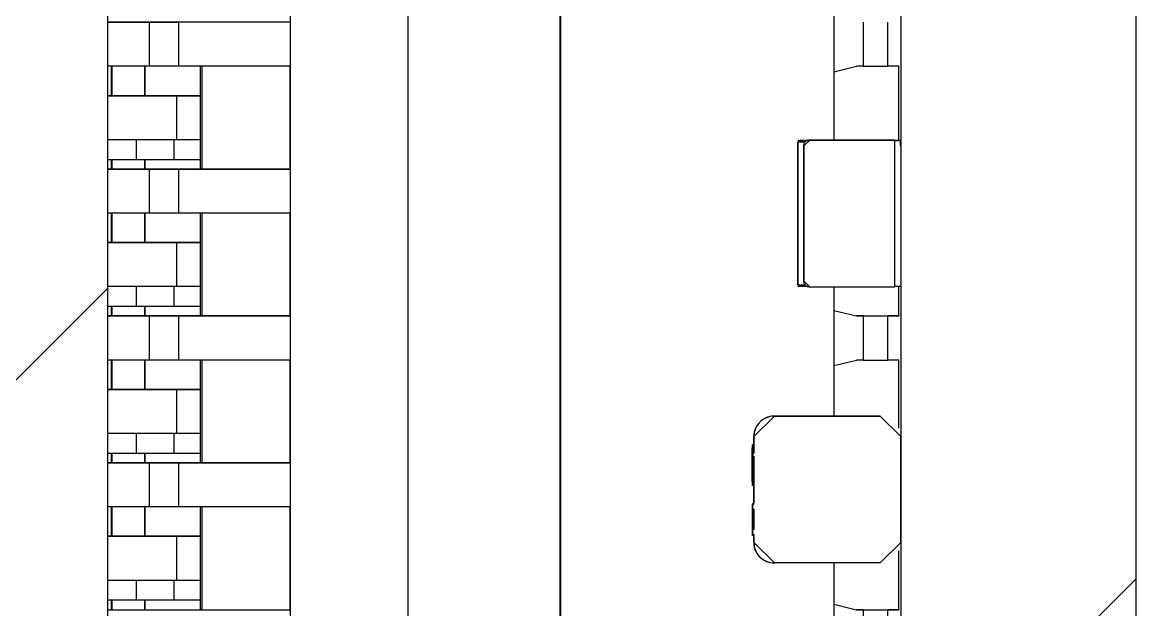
# Model space of a CAD drawing. Header units: millimetres. Extents: x 15 to 1192, y 5 to 836.
# Drawn here: x 573.669 to 577.459, y 330.398 to 332.398 of the extents above; entities that cross this region are included whole.
import ezdxf

# ---------------------------------------------------------------- set-up
doc = ezdxf.new("R2010")
doc.units = ezdxf.units.MM

msp = doc.modelspace()

# ---------------------------------------------------------------- hatches: boundary and pattern name
at = {"linetype": 'Continuous', "lineweight": 18}
h = msp.add_hatch(dxfattribs=at)
h.set_pattern_fill('ANSI31', style=0)
h.paths.add_polyline_path([(576.659, 340.82), (576.659, 318.839), (577.4587, 318.839), (577.4587, 340.82)], flags=0)
h = msp.add_hatch(dxfattribs=at)
h.set_pattern_fill('ANSI31', style=0)
edge = h.paths.add_edge_path(flags=0)
edge.add_line((573.9587, 321.6109), (573.9587, 338.1206))
edge.add_ellipse((418.4599, 339.8657), major_axis=(-2090.9818, 0), ratio=0.000836927, start_angle=94.2208639, end_angle=94.2648177, ccw=False)
edge.add_line((572.359, 338.1205), (572.359, 321.611))
edge.add_ellipse((418.4599, 319.8657), major_axis=(-2090.9818, 0), ratio=0.000836927, start_angle=265.7351823, end_angle=265.7791361, ccw=False)
h = msp.add_hatch(dxfattribs=at)
h.set_pattern_fill('ANSI31', style=0)
edge = h.paths.add_edge_path(flags=0)
edge.add_ellipse((576.349, 331.9769), major_axis=(0.02, 0), ratio=1, start_angle=90.006, end_angle=180.006)
edge.add_line((576.329, 331.9769), (576.329, 331.5169))
edge.add_ellipse((576.349, 331.5169), major_axis=(0.02, 0), ratio=1, start_angle=180.006, end_angle=270.006)
edge.add_line((576.349, 331.4969), (576.639, 331.4969))
edge.add_line((576.639, 331.4969), (576.639, 331.9969))
edge.add_line((576.639, 331.9969), (576.349, 331.9969))
h = msp.add_hatch(dxfattribs=at)
h.set_pattern_fill('ANSI31', style=0)
edge = h.paths.add_edge_path(flags=0)
edge.add_line((576.159, 330.9872), (576.159, 330.93))
edge.add_line((576.159, 330.93), (576.154, 330.93))
edge.add_line((576.154, 330.93), (576.154, 330.9193))
edge.add_line((576.154, 330.9193), (576.159, 330.9193))
edge.add_line((576.159, 330.9193), (576.159, 330.757))
edge.add_spline(control_points=[(576.159, 330.757), (576.1582, 330.757), (576.1573, 330.757), (576.1565, 330.757), (576.1557, 330.757), (576.1548, 330.757), (576.154, 330.757)], knot_values=[0, 0, 0, 0, 0.000003, 0.000003, 0.000003, 0.000005, 0.000005, 0.000005, 0.000005], weights=[1, 1, 1, 1, 1, 1, 1], degree=3, periodic=0)
edge.add_line((576.154, 330.757), (576.154, 330.7399))
edge.add_spline(control_points=[(576.154, 330.7399), (576.1548, 330.7403), (576.1557, 330.7403), (576.1565, 330.7403), (576.1569, 330.7403), (576.1573, 330.7403), (576.1577, 330.7403), (576.1582, 330.7403), (576.1586, 330.7403), (576.159, 330.7403)], knot_values=[0, 0, 0, 0, 0.000003, 0.000003, 0.000003, 0.000004, 0.000004, 0.000004, 0.000005, 0.000005, 0.000005, 0.000005], weights=[1, 1, 1, 1, 1, 1, 1, 1, 1, 1], degree=3, periodic=0)
edge.add_line((576.159, 330.7403), (576.159, 330.671))
edge.add_spline(control_points=[(576.159, 330.671), (576.1586, 330.6706), (576.1582, 330.6706), (576.1577, 330.6706), (576.1571, 330.6706), (576.1565, 330.6706), (576.1559, 330.6706), (576.1552, 330.6706), (576.1546, 330.6706), (576.154, 330.6706)], knot_values=[0, 0, 0, 0, 0.000001, 0.000001, 0.000001, 0.000003, 0.000003, 0.000003, 0.000005, 0.000005, 0.000005, 0.000005], weights=[1, 1, 1, 1, 1, 1, 1, 1, 1, 1], degree=3, periodic=0)
edge.add_line((576.154, 330.6706), (576.154, 330.6538))
edge.add_spline(control_points=[(576.154, 330.6538), (576.1548, 330.6539), (576.1557, 330.6539), (576.1565, 330.6539), (576.1573, 330.6539), (576.1582, 330.6539), (576.159, 330.6538)], knot_values=[0, 0, 0, 0, 0.000003, 0.000003, 0.000003, 0.000005, 0.000005, 0.000005, 0.000005], weights=[1, 1, 1, 1, 1, 1, 1], degree=3, periodic=0)
edge.add_line((576.159, 330.6538), (576.159, 330.6272))
edge.add_ellipse((576.229, 330.6272), major_axis=(0.07, 0), ratio=1, start_angle=180.009, end_angle=270.009)
edge.add_line((576.229, 330.5572), (576.589, 330.5572))
edge.add_ellipse((576.589, 330.6272), major_axis=(0.07, 0), ratio=1, start_angle=270.009, end_angle=360)
edge.add_line((576.659, 330.6272), (576.659, 330.9872))
edge.add_ellipse((576.589, 330.9872), major_axis=(-0.07, 0), ratio=1, start_angle=180.009, end_angle=270.009)
edge.add_line((576.589, 331.0572), (576.229, 331.0572))
edge.add_ellipse((576.229, 330.9872), major_axis=(-0.07, 0), ratio=1, start_angle=270.009, end_angle=360)

# ---------------------------------------------------------------- linework, layer by layer
at = {"color": 7, "linetype": 'Continuous', "lineweight": 25}
for p, q in [((577.4587, 340.82), (577.4587, 318.839)), ((573.9587, 338.1206), (573.9587, 321.6109)), ((574.5807, 334.778), (574.5807, 320.323)), ((574.9807, 334.778), (574.9807, 320.323)), ((575.5003, 320.323), (575.5003, 334.778)), ((575.5007, 334.778), (575.5007, 320.323)), ((576.659, 334.1012), (576.659, 318.839)), ((576.4307, 334.0117), (576.4307, 331.9969)), ((574.101, 332.398), (573.9587, 332.398)), ((573.9587, 332.398), (574.2004, 332.398)), ((574.2005, 332.398), (574.1006, 332.398)), ((574.1006, 332.398), (574.101, 332.398)), ((574.101, 332.398), (574.101, 332.248)), ((574.5805, 332.398), (574.2005, 332.398)), ((574.2005, 332.398), (574.2005, 332.248)), ((574.5805, 332.398), (574.5804, 332.398)), ((574.5805, 332.398), (574.5805, 332.248)), ((576.5312, 332.398), (576.5312, 332.248)), ((576.6138, 332.398), (576.6138, 332.248)), ((574.101, 332.248), (573.9587, 332.248)), ((573.9718, 332.248), (573.9718, 332.148)), ((573.9753, 332.148), (573.9753, 332.248)), ((574.0854, 332.248), (574.0854, 332.148)), ((574.0856, 332.248), (574.0856, 332.148)), ((574.2005, 332.248), (574.1006, 332.248)), ((574.5805, 332.248), (574.2005, 332.248)), ((574.2742, 332.248), (574.2742, 332.148)), ((574.2803, 332.248), (574.2803, 331.898)), ((574.5803, 331.898), (574.5803, 332.248)), ((576.4307, 332.2294), (576.5085, 332.248)), ((576.5312, 332.248), (576.5085, 332.248)), ((576.5312, 332.248), (576.6138, 332.248)), ((576.6526, 332.248), (576.6138, 332.248)), ((576.6526, 331.9959), (576.6526, 332.248)), ((574.1943, 332.148), (573.9587, 332.148)), ((573.9587, 332.148), (574.0937, 332.148)), ((574.0937, 332.148), (574.0941, 332.148)), ((574.0941, 332.148), (574.1942, 332.148)), ((574.1942, 332.148), (574.2742, 332.148)), ((574.1943, 332.148), (574.1943, 331.998)), ((574.2743, 332.148), (574.1943, 332.148)), ((574.2742, 332.148), (574.2743, 332.148)), ((574.2743, 332.148), (574.2743, 331.998)), ((574.1943, 331.998), (573.9587, 331.998)), ((574.0562, 331.998), (574.0562, 331.93)), ((574.1862, 331.93), (574.1862, 331.998)), ((574.2743, 331.998), (574.1943, 331.998)), ((574.2742, 331.998), (574.2742, 331.898)), ((576.3087, 331.9899), (576.3085, 331.9899)), ((576.3085, 331.9899), (576.3085, 331.5039)), ((576.3087, 331.5039), (576.3087, 331.9899)), ((576.3335, 331.9899), (576.3087, 331.9899)), ((576.3145, 331.9959), (576.3147, 331.9959)), ((576.3285, 331.9959), (576.3145, 331.9959)), ((576.3147, 331.9959), (576.3424, 331.9959)), ((576.3423, 331.9959), (576.3285, 331.9959)), ((576.329, 331.9769), (576.3287, 331.9769)), ((576.3287, 331.9769), (576.3287, 331.5169)), ((576.329, 331.9769), (576.349, 331.9969)), ((576.329, 331.5169), (576.329, 331.9769)), ((576.3424, 331.9959), (576.3423, 331.9959)), ((576.3485, 331.9969), (576.349, 331.9969)), ((576.3485, 331.9969), (576.6385, 331.9969)), ((576.639, 331.9969), (576.349, 331.9969)), ((576.639, 331.9969), (576.6385, 331.9969)), ((576.6387, 331.9959), (576.6587, 331.9959)), ((576.6584, 331.9959), (576.6388, 331.9959)), ((576.639, 331.4969), (576.639, 331.9969)), ((574.0562, 331.93), (573.9587, 331.93)), ((573.9718, 331.93), (573.9718, 331.898)), ((573.9753, 331.898), (573.9753, 331.93)), ((574.1862, 331.93), (574.0562, 331.93)), ((574.0854, 331.93), (574.0854, 331.898)), ((574.0856, 331.93), (574.0856, 331.898)), ((574.2742, 331.93), (574.1862, 331.93)), ((574.101, 331.898), (573.9587, 331.898)), ((573.9587, 331.898), (574.2004, 331.898)), ((574.2005, 331.898), (574.1006, 331.898)), ((574.1006, 331.898), (574.101, 331.898)), ((574.101, 331.898), (574.101, 331.748)), ((574.2004, 331.898), (574.5804, 331.898)), ((574.5805, 331.898), (574.2005, 331.898)), ((574.2005, 331.898), (574.2005, 331.748)), ((574.5805, 331.898), (574.5804, 331.898)), ((574.5805, 331.898), (574.5805, 331.748)), ((574.101, 331.748), (573.9587, 331.748)), ((573.9718, 331.748), (573.9718, 331.648)), ((573.9753, 331.648), (573.9753, 331.748)), ((574.0854, 331.748), (574.0854, 331.648)), ((574.0856, 331.748), (574.0856, 331.648)), ((574.2005, 331.748), (574.1006, 331.748)), ((574.5805, 331.748), (574.2005, 331.748)), ((574.2742, 331.748), (574.2742, 331.648)), ((574.2803, 331.748), (574.2803, 331.398)), ((574.5803, 331.398), (574.5803, 331.748)), ((574.1943, 331.648), (573.9587, 331.648)), ((573.9587, 331.648), (574.0937, 331.648)), ((574.0937, 331.648), (574.0941, 331.648)), ((574.0941, 331.648), (574.1942, 331.648)), ((574.1942, 331.648), (574.2742, 331.648)), ((574.1943, 331.648), (574.1943, 331.498)), ((574.2743, 331.648), (574.1943, 331.648)), ((574.2742, 331.648), (574.2743, 331.648)), ((574.2743, 331.648), (574.2743, 331.498)), ((574.1943, 331.498), (573.9587, 331.498)), ((574.0562, 331.498), (574.0562, 331.43)), ((574.1862, 331.43), (574.1862, 331.498)), ((574.2743, 331.498), (574.1943, 331.498)), ((574.2742, 331.498), (574.2742, 331.398)), ((576.3085, 331.5039), (576.3087, 331.5039)), ((576.3087, 331.5039), (576.3335, 331.5039)), ((576.3147, 331.4979), (576.3145, 331.4979)), ((576.3424, 331.4979), (576.3147, 331.4979)), ((576.3287, 331.5169), (576.329, 331.5169)), ((576.349, 331.4969), (576.329, 331.5169)), ((576.349, 331.4969), (576.3485, 331.4969)), ((576.349, 331.4969), (576.639, 331.4969)), ((576.4307, 331.4969), (576.4307, 331.0572)), ((576.6587, 331.4979), (576.6387, 331.4979)), ((576.6526, 331.398), (576.6526, 331.4979)), ((574.0562, 331.43), (573.9587, 331.43)), ((573.9718, 331.43), (573.9718, 331.398)), ((573.9753, 331.398), (573.9753, 331.43)), ((574.1862, 331.43), (574.0562, 331.43)), ((574.0854, 331.43), (574.0854, 331.398)), ((574.0856, 331.43), (574.0856, 331.398)), ((574.2742, 331.43), (574.1862, 331.43)), ((576.4307, 331.4165), (576.5085, 331.398)), ((574.101, 331.398), (573.9587, 331.398)), ((573.9587, 331.398), (574.2004, 331.398)), ((574.2005, 331.398), (574.1006, 331.398)), ((574.1006, 331.398), (574.101, 331.398)), ((574.101, 331.398), (574.101, 331.248)), ((574.2004, 331.398), (574.5804, 331.398)), ((574.5805, 331.398), (574.2005, 331.398)), ((574.2005, 331.398), (574.2005, 331.248)), ((574.5805, 331.398), (574.5804, 331.398)), ((574.5805, 331.398), (574.5805, 331.248)), ((576.5312, 331.398), (576.5085, 331.398)), ((576.5085, 331.398), (576.5858, 331.398)), ((576.5312, 331.398), (576.5312, 331.248)), ((576.5312, 331.398), (576.6138, 331.398)), ((576.5858, 331.398), (576.6343, 331.398)), ((576.6543, 331.398), (576.6138, 331.398)), ((576.6138, 331.398), (576.6138, 331.248)), ((576.6343, 331.398), (576.6526, 331.398)), ((574.101, 331.248), (573.9587, 331.248)), ((573.9718, 331.248), (573.9718, 331.148)), ((573.9753, 331.148), (573.9753, 331.248)), ((574.0854, 331.248), (574.0854, 331.148)), ((574.0856, 331.248), (574.0856, 331.148)), ((574.2005, 331.248), (574.1006, 331.248)), ((574.5805, 331.248), (574.2005, 331.248)), ((574.2742, 331.248), (574.2742, 331.148)), ((574.2803, 331.248), (574.2803, 330.898)), ((574.5803, 330.898), (574.5803, 331.248)), ((576.4307, 331.2294), (576.5085, 331.248)), ((576.5312, 331.248), (576.5085, 331.248)), ((576.5312, 331.248), (576.6138, 331.248)), ((576.6526, 331.248), (576.6138, 331.248)), ((576.6526, 331.0164), (576.6526, 331.248)), ((574.1943, 331.148), (573.9587, 331.148)), ((573.9587, 331.148), (574.0937, 331.148)), ((574.0937, 331.148), (574.0941, 331.148)), ((574.0941, 331.148), (574.1942, 331.148)), ((574.1942, 331.148), (574.2742, 331.148)), ((574.1943, 331.148), (574.1943, 330.998)), ((574.2743, 331.148), (574.1943, 331.148)), ((574.2742, 331.148), (574.2743, 331.148)), ((574.2743, 331.148), (574.2743, 330.998)), ((576.159, 330.9873), (576.229, 331.0572)), ((576.229, 331.0572), (576.2287, 331.0572)), ((576.5887, 331.0572), (576.2287, 331.0572)), ((576.229, 331.0572), (576.589, 331.0572)), ((576.5887, 331.0572), (576.5885, 331.0572)), ((576.589, 331.0572), (576.5887, 331.0572)), ((576.589, 331.0572), (576.659, 330.9872)), ((574.1943, 330.998), (573.9587, 330.998)), ((574.0562, 330.998), (574.0562, 330.93)), ((574.1862, 330.93), (574.1862, 330.998)), ((574.2743, 330.998), (574.1943, 330.998)), ((574.2742, 330.998), (574.2742, 330.898)), ((576.1538, 330.9589), (576.1538, 330.9589)), ((576.1538, 330.9589), (576.1588, 330.9589)), ((576.1588, 330.9589), (576.1538, 330.9589)), ((576.1538, 330.9586), (576.1538, 330.9307)), ((576.1587, 330.9872), (576.1585, 330.9872)), ((576.1585, 330.9872), (576.1585, 330.9589)), ((576.1587, 330.9872), (576.1587, 330.9589)), ((576.159, 330.9872), (576.1587, 330.9872)), ((576.1587, 330.9872), (576.1587, 330.9589)), ((576.1588, 330.9589), (576.1588, 330.9589)), ((576.1588, 330.9586), (576.1588, 330.9307)), ((576.159, 330.93), (576.159, 330.9872)), ((576.659, 330.6272), (576.659, 330.9872)), ((574.0562, 330.93), (573.9587, 330.93)), ((573.9718, 330.93), (573.9718, 330.898)), ((573.9753, 330.898), (573.9753, 330.93)), ((574.1862, 330.93), (574.0562, 330.93)), ((574.0854, 330.93), (574.0854, 330.898)), ((574.0856, 330.93), (574.0856, 330.898)), ((574.2742, 330.93), (574.1862, 330.93)), ((576.1539, 330.9322), (576.1538, 330.9322)), ((576.1538, 330.9262), (576.1538, 330.9114)), ((576.1539, 330.9322), (576.1589, 330.9322)), ((576.1539, 330.9322), (576.1539, 330.9322)), ((576.154, 330.9193), (576.154, 330.93)), ((576.154, 330.93), (576.159, 330.93)), ((576.159, 330.93), (576.154, 330.93)), ((576.154, 330.93), (576.154, 330.93)), ((576.154, 330.9193), (576.154, 330.93)), ((576.159, 330.9193), (576.154, 330.9193)), ((576.154, 330.9193), (576.154, 330.9193)), ((576.159, 330.93), (576.159, 330.93)), ((576.159, 330.757), (576.159, 330.9193)), ((574.101, 330.898), (573.9587, 330.898)), ((573.9587, 330.898), (574.2004, 330.898)), ((574.2005, 330.898), (574.1006, 330.898)), ((574.1006, 330.898), (574.101, 330.898)), ((574.101, 330.898), (574.101, 330.748)), ((574.2004, 330.898), (574.5804, 330.898)), ((574.5805, 330.898), (574.2005, 330.898)), ((574.2005, 330.898), (574.2005, 330.748)), ((574.5805, 330.898), (574.5804, 330.898)), ((574.5805, 330.898), (574.5805, 330.748)), ((576.1538, 330.9114), (576.1538, 330.9114)), ((576.1539, 330.9114), (576.1538, 330.9114)), ((576.1539, 330.8967), (576.1538, 330.8967)), ((576.1539, 330.8816), (576.1538, 330.8816)), ((576.1538, 330.8793), (576.1538, 330.8253)), ((576.1539, 330.8793), (576.1538, 330.8793)), ((576.1539, 330.8777), (576.1539, 330.9095)), ((576.1539, 330.8777), (576.1539, 330.9095)), ((576.1539, 330.9093), (576.1539, 330.8777)), ((576.1539, 330.8457), (576.1539, 330.8777)), ((576.1539, 330.8777), (576.1539, 330.8459)), ((576.1539, 330.8457), (576.1539, 330.8777)), ((576.154, 330.9093), (576.154, 330.8777)), ((576.154, 330.8777), (576.154, 330.8459)), ((576.159, 330.8777), (576.154, 330.8777)), ((576.1589, 330.9095), (576.1589, 330.8777)), ((576.1589, 330.9095), (576.1589, 330.8777)), ((576.1589, 330.8777), (576.1589, 330.8457)), ((576.1589, 330.8777), (576.1589, 330.8457)), ((576.1538, 330.8376), (576.1538, 330.8655)), ((576.1538, 330.8488), (576.1538, 330.821)), ((576.1538, 330.8253), (576.1538, 330.8376)), ((576.1538, 330.8376), (576.1538, 330.8376)), ((576.1538, 330.8376), (576.1538, 330.8376)), ((576.1538, 330.8253), (576.1538, 330.8253)), ((576.1538, 330.8207), (576.1538, 330.8207)), ((576.1588, 330.8207), (576.1538, 330.8207)), ((576.1589, 330.8232), (576.1539, 330.8232)), ((576.1539, 330.8232), (576.1539, 330.8232)), ((576.1585, 330.8207), (576.1585, 330.7599)), ((576.1587, 330.8207), (576.1587, 330.7599)), ((576.1587, 330.8207), (576.1587, 330.7599)), ((574.101, 330.748), (573.9587, 330.748)), ((573.9718, 330.748), (573.9718, 330.648)), ((573.9753, 330.648), (573.9753, 330.748)), ((574.0854, 330.748), (574.0854, 330.648)), ((574.0856, 330.748), (574.0856, 330.648)), ((574.2005, 330.748), (574.1006, 330.748)), ((574.5805, 330.748), (574.2005, 330.748)), ((574.2742, 330.748), (574.2742, 330.648)), ((574.2803, 330.748), (574.2803, 330.398)), ((574.5803, 330.398), (574.5803, 330.748)), ((576.1538, 330.7456), (576.1538, 330.7577)), ((576.1538, 330.7577), (576.1538, 330.7577)), ((576.1538, 330.7577), (576.1538, 330.7428)), ((576.1539, 330.7577), (576.1538, 330.7577)), ((576.1538, 330.7456), (576.1538, 330.7456)), ((576.1539, 330.7599), (576.1589, 330.7599)), ((576.1539, 330.7577), (576.1539, 330.7217)), ((576.1539, 330.7217), (576.1539, 330.7577)), ((576.1539, 330.7577), (576.1539, 330.7577)), ((576.1589, 330.7577), (576.1539, 330.7577)), ((576.1589, 330.7577), (576.1539, 330.7577)), ((576.1539, 330.7054), (576.1539, 330.7372)), ((576.1539, 330.737), (576.1539, 330.7054)), ((576.154, 330.7399), (576.154, 330.757)), ((576.154, 330.7403), (576.159, 330.7403)), ((576.154, 330.7372), (576.154, 330.74)), ((576.154, 330.7372), (576.159, 330.7372)), ((576.154, 330.7054), (576.154, 330.7372)), ((576.1589, 330.7577), (576.1589, 330.757)), ((576.1589, 330.7577), (576.1589, 330.7577)), ((576.159, 330.74), (576.159, 330.7372)), ((576.159, 330.671), (576.159, 330.7399)), ((576.159, 330.7372), (576.159, 330.7054)), ((576.1539, 330.7217), (576.154, 330.7217)), ((576.1539, 330.7105), (576.1539, 330.7217)), ((576.1539, 330.7217), (576.1539, 330.7217)), ((576.1539, 330.7105), (576.154, 330.7105)), ((576.1539, 330.6696), (576.1539, 330.7105)), ((576.154, 330.7105), (576.1539, 330.6696)), ((576.1539, 330.653), (576.1539, 330.7105)), ((576.1539, 330.7105), (576.1539, 330.7105)), ((576.154, 330.707), (576.1539, 330.653)), ((576.1539, 330.7054), (576.1539, 330.6736)), ((576.1539, 330.6734), (576.1539, 330.7054)), ((576.154, 330.7217), (576.154, 330.707)), ((576.154, 330.6734), (576.154, 330.7054)), ((576.159, 330.7054), (576.154, 330.7054)), ((576.159, 330.7054), (576.159, 330.6734)), ((576.1539, 330.6803), (576.1538, 330.6803)), ((576.1538, 330.672), (576.1538, 330.6571)), ((576.1538, 330.6663), (576.1538, 330.672)), ((576.1538, 330.6672), (576.1538, 330.6672)), ((576.1588, 330.6508), (576.1538, 330.6508)), ((576.1539, 330.653), (576.1539, 330.653)), ((576.1589, 330.653), (576.1539, 330.653)), ((576.1589, 330.6509), (576.1539, 330.6509)), ((576.154, 330.6708), (576.154, 330.6734)), ((576.159, 330.6734), (576.154, 330.6734)), ((576.154, 330.6538), (576.154, 330.671)), ((576.1585, 330.6508), (576.1585, 330.6272)), ((576.1587, 330.6508), (576.1587, 330.6272)), ((576.1587, 330.6508), (576.1587, 330.6272)), ((576.1589, 330.6538), (576.1589, 330.653)), ((576.159, 330.6734), (576.159, 330.6708)), ((576.159, 330.6272), (576.159, 330.6538)), ((574.1943, 330.648), (573.9587, 330.648)), ((573.9587, 330.648), (574.0937, 330.648)), ((574.0937, 330.648), (574.0941, 330.648)), ((574.0941, 330.648), (574.1942, 330.648)), ((574.1942, 330.648), (574.2742, 330.648)), ((574.1943, 330.648), (574.1943, 330.498)), ((574.2743, 330.648), (574.1943, 330.648)), ((574.2742, 330.648), (574.2743, 330.648)), ((574.2743, 330.648), (574.2743, 330.498)), ((576.1587, 330.6272), (576.1585, 330.6272)), ((576.159, 330.6272), (576.1587, 330.6272)), ((576.229, 330.5572), (576.159, 330.6272)), ((576.659, 330.6272), (576.589, 330.5572)), ((576.6526, 330.398), (576.6526, 330.5981)), ((576.229, 330.5572), (576.2287, 330.5572)), ((576.589, 330.5572), (576.229, 330.5572)), ((576.4307, 330.5572), (576.4307, 329.0721)), ((574.1943, 330.498), (573.9587, 330.498)), ((574.0562, 330.498), (574.0562, 330.43)), ((574.1862, 330.43), (574.1862, 330.498)), ((574.2743, 330.498), (574.1943, 330.498)), ((574.2742, 330.498), (574.2742, 330.398)), ((574.0562, 330.43), (573.9587, 330.43)), ((573.9718, 330.43), (573.9718, 330.398)), ((573.9753, 330.398), (573.9753, 330.43)), ((574.1862, 330.43), (574.0562, 330.43)), ((574.0854, 330.43), (574.0854, 330.398)), ((574.0856, 330.43), (574.0856, 330.398)), ((574.2742, 330.43), (574.1862, 330.43)), ((573.9587, 330.398), (574.2004, 330.398)), ((574.2004, 330.398), (574.5804, 330.398)), ((574.5805, 330.398), (574.5804, 330.398)), ((576.4307, 330.4165), (576.5085, 330.398)), ((576.5312, 330.398), (576.5085, 330.398)), ((576.5085, 330.398), (576.5858, 330.398)), ((576.5312, 330.398), (576.5312, 330.248)), ((576.5312, 330.398), (576.6138, 330.398)), ((576.5858, 330.398), (576.6343, 330.398)), ((576.6543, 330.398), (576.6138, 330.398)), ((576.6138, 330.398), (576.6138, 330.248)), ((576.6343, 330.398), (576.6526, 330.398))]:
    msp.add_line(p, q, dxfattribs=at)
at = {"color": 7, "linetype": 'Continuous', "lineweight": 25, "flags": 128}
msp.add_lwpolyline([(576.159, 330.6706), (576.1577, 330.6706), (576.1559, 330.6706), (576.154, 330.6706)], dxfattribs=at)
at = {"color": 7, "linetype": 'Continuous', "lineweight": 25}
for centre, radius, start, end in [((576.3145, 331.9899), 0.006, 90, 180), ((576.3145, 331.9899), 0.006, 90, 180), ((576.3147, 331.9899), 0.006, 90, 180), ((576.3485, 331.9769), 0.02, 90, 108.1949), ((576.3145, 331.5039), 0.006, 180, 270), ((576.3145, 331.5039), 0.006, 180, 270), ((576.3147, 331.5039), 0.006, 180, 270), ((576.3485, 331.5169), 0.02, 251.8051, 270), ((576.2287, 330.9872), 0.07, 90, 180), ((576.2287, 330.9872), 0.07, 90, 180), ((576.2285, 330.9872), 0.07, 90, 153.435), ((576.2285, 330.9872), 0.07, 166.8739, 180), ((576.2285, 330.9872), 0.07, 153.435, 166.8739), ((576.2285, 330.6272), 0.07, 180, 197.8768), ((576.2287, 330.6272), 0.07, 180, 270), ((576.2287, 330.6272), 0.07, 180, 270), ((576.2285, 330.6272), 0.07, 197.8768, 206.565), ((576.2285, 330.6272), 0.07, 206.565, 222.9379), ((576.2285, 330.6272), 0.07, 222.9379, 270)]:
    msp.add_arc(centre, radius, start, end, dxfattribs=at)
for points, knots in [([(576.3287, 331.9769), (576.329, 331.9796), (576.3295, 331.9844), (576.3322, 331.9882), (576.3335, 331.9899)], [0, 0, 0, 0, 0.559183, 1, 1, 1, 1]), ([(576.3424, 331.9959), (576.3423, 331.9959), (576.3421, 331.9958), (576.3398, 331.9949), (576.3367, 331.9932), (576.3346, 331.991), (576.3335, 331.9899)], [0, 0, 0, 0, 0.279444, 0.559078, 0.779696, 1, 1, 1, 1]), ([(576.6584, 331.9759), (576.6584, 331.9773), (576.6584, 331.9801), (576.6584, 331.9854), (576.6584, 331.9909), (576.6584, 331.9951), (576.6584, 331.9956), (576.6584, 331.9959)], [0, 0, 0, 0, 0.123451, 0.244498, 0.498338, 0.724178, 1, 1, 1, 1]), ([(576.3335, 331.5039), (576.332, 331.5061), (576.3292, 331.51), (576.3289, 331.5148), (576.3287, 331.5169)], [0, 0, 0, 0, 0.558667, 1, 1, 1, 1]), ([(576.3335, 331.5039), (576.3348, 331.5026), (576.3376, 331.4999), (576.3416, 331.4982), (576.3421, 331.498), (576.3424, 331.4979)], [0, 0, 0, 0, 0.278932, 0.559636, 1, 1, 1, 1]), ([(576.1537, 330.8898), (576.1537, 330.8974), (576.1537, 330.9118), (576.1537, 330.936), (576.1538, 330.9502), (576.1538, 330.9589)], [0, 0, 0, 0, 0.3017695, 0.5731965, 1, 1, 1, 1]), ([(576.1538, 330.9322), (576.1538, 330.9318), (576.1538, 330.9312), (576.1538, 330.9277), (576.1538, 330.9262)], [0, 0, 0, 0, 0.5891736, 1, 1, 1, 1]), ([(576.1538, 330.9219), (576.1538, 330.9236), (576.1538, 330.927), (576.1538, 330.9312), (576.1538, 330.9318), (576.1538, 330.9322)], [0, 0, 0, 0, 0.2580141, 0.5317067, 1, 1, 1, 1]), ([(576.1538, 330.9307), (576.1538, 330.9236), (576.1538, 330.9105), (576.1538, 330.8963), (576.1538, 330.8898)], [0, 0, 0, 0, 0.540571, 1, 1, 1, 1]), ([(576.1538, 330.8967), (576.1538, 330.9021), (576.1538, 330.9114), (576.1538, 330.9188), (576.1538, 330.9219)], [0, 0, 0, 0, 0.5789088, 1, 1, 1, 1]), ([(576.1538, 330.917), (576.1538, 330.918), (576.1538, 330.9197), (576.1538, 330.9199), (576.1538, 330.9201)], [0, 0, 0, 0, 0.557875, 1, 1, 1, 1]), ([(576.1538, 330.9201), (576.1538, 330.9198), (576.1538, 330.9192), (576.1538, 330.9154), (576.1538, 330.9137)], [0, 0, 0, 0, 0.558352, 1, 1, 1, 1]), ([(576.1538, 330.9114), (576.1538, 330.9125), (576.1538, 330.9147), (576.1538, 330.9162), (576.1538, 330.917)], [0, 0, 0, 0, 0.489547, 1, 1, 1, 1]), ([(576.1539, 330.8777), (576.1539, 330.8858), (576.1539, 330.9), (576.1539, 330.9163), (576.1539, 330.9249), (576.1539, 330.9292), (576.1539, 330.9318), (576.1539, 330.932), (576.1539, 330.9322)], [0, 0, 0, 0, 0.338871, 0.587953, 0.690412, 0.788303, 0.889184, 1, 1, 1, 1]), ([(576.1539, 330.9322), (576.1539, 330.932), (576.154, 330.9318), (576.154, 330.9292), (576.154, 330.9248), (576.154, 330.916), (576.154, 330.8998), (576.154, 330.8858), (576.154, 330.8777)], [0, 0, 0, 0, 0.112364, 0.214357, 0.313189, 0.416732, 0.666215, 1, 1, 1, 1]), ([(576.1539, 330.9322), (576.1539, 330.932), (576.1539, 330.9318), (576.1539, 330.9292), (576.1539, 330.9248), (576.1539, 330.916), (576.1539, 330.8998), (576.1539, 330.8858), (576.1539, 330.8777)], [0, 0, 0, 0, 0.1123644, 0.2143572, 0.3131886, 0.4167315, 0.6662155, 1, 1, 1, 1]), ([(576.1539, 330.9206), (576.1539, 330.9203), (576.1539, 330.9199), (576.154, 330.9175), (576.154, 330.914), (576.154, 330.9109), (576.154, 330.9093)], [0, 0, 0, 0, 0.254829, 0.49308, 0.735001, 1, 1, 1, 1]), ([(576.1539, 330.9095), (576.1539, 330.9111), (576.1539, 330.9141), (576.1539, 330.9176), (576.1539, 330.9199), (576.1539, 330.9203), (576.1539, 330.9206)], [0, 0, 0, 0, 0.265254, 0.507481, 0.745744, 1, 1, 1, 1]), ([(576.1539, 330.9206), (576.1539, 330.9203), (576.1539, 330.9199), (576.1539, 330.9175), (576.1539, 330.914), (576.1539, 330.9109), (576.1539, 330.9093)], [0, 0, 0, 0, 0.2548291, 0.4930802, 0.7350012, 1, 1, 1, 1]), ([(576.1539, 330.9095), (576.1539, 330.9111), (576.1539, 330.9141), (576.1539, 330.9176), (576.1539, 330.9199), (576.1539, 330.9203), (576.1539, 330.9206)], [0, 0, 0, 0, 0.265254, 0.507481, 0.745744, 1, 1, 1, 1]), ([(576.1589, 330.9206), (576.1589, 330.9203), (576.1589, 330.9199), (576.1589, 330.9176), (576.1589, 330.9141), (576.1589, 330.9111), (576.1589, 330.9095)], [0, 0, 0, 0, 0.254256, 0.492519, 0.734746, 1, 1, 1, 1]), ([(576.1589, 330.9206), (576.1589, 330.9203), (576.1589, 330.9199), (576.1589, 330.9176), (576.1589, 330.9141), (576.1589, 330.9111), (576.1589, 330.9095)], [0, 0, 0, 0, 0.254256, 0.492519, 0.734746, 1, 1, 1, 1]), ([(576.159, 330.9201), (576.159, 330.9196), (576.159, 330.9145), (576.159, 330.8996), (576.159, 330.8857), (576.159, 330.8777)], [0, 0, 0, 0, 0.038619, 0.449835, 1, 1, 1, 1]), ([(576.1538, 330.8207), (576.1538, 330.8318), (576.1537, 330.8525), (576.1537, 330.878), (576.1537, 330.8898)], [0, 0, 0, 0, 0.539431, 1, 1, 1, 1]), ([(576.1538, 330.9137), (576.1538, 330.911), (576.1538, 330.9058), (576.1538, 330.8996), (576.1538, 330.8967)], [0, 0, 0, 0, 0.515331, 1, 1, 1, 1]), ([(576.1538, 330.8967), (576.1538, 330.8948), (576.1538, 330.8914), (576.1538, 330.8859), (576.1538, 330.8832), (576.1538, 330.8816)], [0, 0, 0, 0, 0.337532, 0.61203, 1, 1, 1, 1]), ([(576.1538, 330.8715), (576.1538, 330.873), (576.1538, 330.8762), (576.1538, 330.8847), (576.1538, 330.892), (576.1538, 330.8967)], [0, 0, 0, 0, 0.249731, 0.503931, 1, 1, 1, 1]), ([(576.1538, 330.8898), (576.1538, 330.8815), (576.1538, 330.8673), (576.1538, 330.8543), (576.1538, 330.8488)], [0, 0, 0, 0, 0.580976, 1, 1, 1, 1]), ([(576.1538, 330.8816), (576.1538, 330.8807), (576.1538, 330.8788), (576.1538, 330.8771), (576.1538, 330.8769), (576.1538, 330.8767)], [0, 0, 0, 0, 0.248556, 0.519292, 1, 1, 1, 1]), ([(576.1538, 330.8767), (576.1538, 330.877), (576.1538, 330.8774), (576.1538, 330.8787), (576.1538, 330.8793)], [0, 0, 0, 0, 0.61712, 1, 1, 1, 1]), ([(576.1539, 330.8232), (576.1539, 330.8234), (576.1539, 330.8236), (576.1539, 330.8263), (576.1539, 330.8307), (576.1539, 330.8395), (576.1539, 330.8557), (576.1539, 330.8697), (576.1539, 330.8777)], [0, 0, 0, 0, 0.112067, 0.214012, 0.31317, 0.417462, 0.667811, 1, 1, 1, 1]), ([(576.154, 330.8777), (576.154, 330.8695), (576.154, 330.8553), (576.154, 330.839), (576.154, 330.8304), (576.154, 330.8262), (576.154, 330.8236), (576.1539, 330.8234), (576.1539, 330.8232)], [0, 0, 0, 0, 0.339798, 0.588213, 0.690159, 0.787863, 0.888855, 1, 1, 1, 1]), ([(576.1539, 330.8777), (576.1539, 330.8695), (576.1539, 330.8553), (576.1539, 330.839), (576.1539, 330.8304), (576.1539, 330.8262), (576.1539, 330.8236), (576.1539, 330.8234), (576.1539, 330.8232)], [0, 0, 0, 0, 0.339798, 0.588213, 0.690159, 0.787863, 0.888855, 1, 1, 1, 1]), ([(576.159, 330.8777), (576.159, 330.8695), (576.159, 330.8553), (576.159, 330.839), (576.159, 330.8304), (576.159, 330.8262), (576.159, 330.8236), (576.1589, 330.8234), (576.1589, 330.8232)], [0, 0, 0, 0, 0.339798, 0.588213, 0.690159, 0.787863, 0.888855, 1, 1, 1, 1]), ([(576.1538, 330.8649), (576.1538, 330.865), (576.1538, 330.865), (576.1538, 330.8696), (576.1538, 330.8715)], [0, 0, 0, 0, 0.58851, 1, 1, 1, 1]), ([(576.1538, 330.8655), (576.1538, 330.8653), (576.1538, 330.865), (576.1538, 330.865), (576.1538, 330.8649)], [0, 0, 0, 0, 0.589156, 1, 1, 1, 1]), ([(576.154, 330.8459), (576.154, 330.8443), (576.154, 330.8413), (576.154, 330.8378), (576.1539, 330.8355), (576.1539, 330.8351), (576.1539, 330.8348)], [0, 0, 0, 0, 0.265517, 0.508152, 0.746474, 1, 1, 1, 1]), ([(576.1539, 330.8459), (576.1539, 330.8443), (576.1539, 330.8413), (576.1539, 330.8378), (576.1539, 330.8355), (576.1539, 330.8351), (576.1539, 330.8348)], [0, 0, 0, 0, 0.265517, 0.508152, 0.746474, 1, 1, 1, 1]), ([(576.1539, 330.8348), (576.1539, 330.8351), (576.1539, 330.8355), (576.1539, 330.8378), (576.1539, 330.8412), (576.1539, 330.8441), (576.1539, 330.8457)], [0, 0, 0, 0, 0.253889, 0.492271, 0.734744, 1, 1, 1, 1]), ([(576.1539, 330.8348), (576.1539, 330.8351), (576.1539, 330.8355), (576.1539, 330.8378), (576.1539, 330.8412), (576.1539, 330.8441), (576.1539, 330.8457)], [0, 0, 0, 0, 0.253889, 0.492271, 0.734744, 1, 1, 1, 1]), ([(576.1589, 330.8457), (576.1589, 330.8441), (576.1589, 330.8412), (576.1589, 330.8378), (576.1589, 330.8355), (576.1589, 330.8351), (576.1589, 330.8348)], [0, 0, 0, 0, 0.265256, 0.507729, 0.746111, 1, 1, 1, 1]), ([(576.1589, 330.8457), (576.1589, 330.8441), (576.1589, 330.8412), (576.1589, 330.8378), (576.1589, 330.8355), (576.1589, 330.8351), (576.1589, 330.8348)], [0, 0, 0, 0, 0.265256, 0.507729, 0.746111, 1, 1, 1, 1]), ([(576.1538, 330.7184), (576.1538, 330.7241), (576.1538, 330.7333), (576.1538, 330.7421), (576.1538, 330.7456)], [0, 0, 0, 0, 0.608503, 1, 1, 1, 1]), ([(576.1538, 330.7428), (576.1538, 330.7382), (576.1538, 330.7301), (576.1538, 330.7214), (576.1538, 330.7177)], [0, 0, 0, 0, 0.5684177, 1, 1, 1, 1]), ([(576.1539, 330.7599), (576.1539, 330.7597), (576.1539, 330.7595), (576.1539, 330.7569), (576.1539, 330.7525), (576.1539, 330.7437), (576.1539, 330.7275), (576.1539, 330.7135), (576.1539, 330.7054)], [0, 0, 0, 0, 0.112364, 0.214357, 0.313189, 0.416732, 0.666215, 1, 1, 1, 1]), ([(576.1539, 330.7483), (576.1539, 330.748), (576.1539, 330.7476), (576.1539, 330.7452), (576.1539, 330.7417), (576.1539, 330.7386), (576.1539, 330.737)], [0, 0, 0, 0, 0.254829, 0.49308, 0.735001, 1, 1, 1, 1]), ([(576.1539, 330.7372), (576.1539, 330.7388), (576.1539, 330.7418), (576.1539, 330.7453), (576.1539, 330.7476), (576.1539, 330.748), (576.1539, 330.7483)], [0, 0, 0, 0, 0.2652539, 0.5074809, 0.7457441, 1, 1, 1, 1]), ([(576.154, 330.757), (576.1548, 330.757), (576.1565, 330.757), (576.1582, 330.757), (576.159, 330.757)], [0, 0, 0, 0, 0.5, 1, 1, 1, 1]), ([(576.154, 330.7054), (576.154, 330.7135), (576.154, 330.7277), (576.154, 330.744), (576.154, 330.7526), (576.154, 330.7557), (576.154, 330.7569), (576.154, 330.757)], [0, 0, 0, 0, 0.423212, 0.734287, 0.862247, 0.984502, 1, 1, 1, 1]), ([(576.1538, 330.7005), (576.1538, 330.704), (576.1538, 330.7103), (576.1538, 330.7159), (576.1538, 330.7184)], [0, 0, 0, 0, 0.545051, 1, 1, 1, 1]), ([(576.1538, 330.7177), (576.1538, 330.7134), (576.1538, 330.7062), (576.1538, 330.6942), (576.1538, 330.6853), (576.1538, 330.6803)], [0, 0, 0, 0, 0.392348, 0.66087, 1, 1, 1, 1]), ([(576.1538, 330.6796), (576.1538, 330.6839), (576.1538, 330.6912), (576.1538, 330.6978), (576.1538, 330.7005)], [0, 0, 0, 0, 0.582881, 1, 1, 1, 1]), ([(576.1539, 330.7054), (576.1539, 330.6972), (576.1539, 330.6831), (576.1539, 330.6667), (576.1539, 330.6581), (576.1539, 330.6539), (576.1539, 330.6513), (576.1539, 330.6511), (576.1539, 330.6509)], [0, 0, 0, 0, 0.339798, 0.588213, 0.690159, 0.787863, 0.888855, 1, 1, 1, 1]), ([(576.154, 330.6538), (576.154, 330.654), (576.154, 330.6552), (576.154, 330.6584), (576.154, 330.6672), (576.154, 330.6834), (576.154, 330.6974), (576.154, 330.7054)], [0, 0, 0, 0, 0.01767, 0.141597, 0.271942, 0.584829, 1, 1, 1, 1]), ([(576.1538, 330.6803), (576.1538, 330.6788), (576.1538, 330.6759), (576.1538, 330.6712), (576.1538, 330.6687), (576.1538, 330.6672)], [0, 0, 0, 0, 0.317664, 0.600214, 1, 1, 1, 1]), ([(576.1538, 330.6508), (576.1538, 330.651), (576.1538, 330.6513), (576.1538, 330.6547), (576.1538, 330.6605), (576.1538, 330.6691), (576.1538, 330.676), (576.1538, 330.6796)], [0, 0, 0, 0, 0.2114772, 0.3972603, 0.5729566, 0.7763329, 1, 1, 1, 1]), ([(576.1538, 330.6672), (576.1538, 330.6658), (576.1538, 330.6633), (576.1538, 330.6631), (576.1538, 330.663)], [0, 0, 0, 0, 0.533571, 1, 1, 1, 1]), ([(576.1538, 330.663), (576.1538, 330.6632), (576.1538, 330.6636), (576.1538, 330.6655), (576.1538, 330.6663)], [0, 0, 0, 0, 0.559128, 1, 1, 1, 1]), ([(576.1538, 330.6571), (576.1538, 330.6553), (576.1538, 330.6519), (576.1538, 330.6512), (576.1538, 330.6508)], [0, 0, 0, 0, 0.531325, 1, 1, 1, 1]), ([(576.1539, 330.6736), (576.1539, 330.672), (576.1539, 330.669), (576.1539, 330.6655), (576.1539, 330.6632), (576.1539, 330.6628), (576.1539, 330.6625)], [0, 0, 0, 0, 0.265517, 0.508152, 0.746474, 1, 1, 1, 1]), ([(576.1539, 330.6625), (576.1539, 330.6628), (576.1539, 330.6632), (576.1539, 330.6655), (576.1539, 330.6689), (576.1539, 330.6719), (576.1539, 330.6734)], [0, 0, 0, 0, 0.253889, 0.492271, 0.734744, 1, 1, 1, 1]), ([(576.159, 330.6538), (576.1582, 330.6538), (576.1565, 330.6538), (576.1548, 330.6538), (576.154, 330.6538)], [0, 0, 0, 0, 0.5, 1, 1, 1, 1])]:
    msp.add_open_spline(points, degree=3, knots=knots, dxfattribs=at)

doc.saveas('drawing.dxf')
